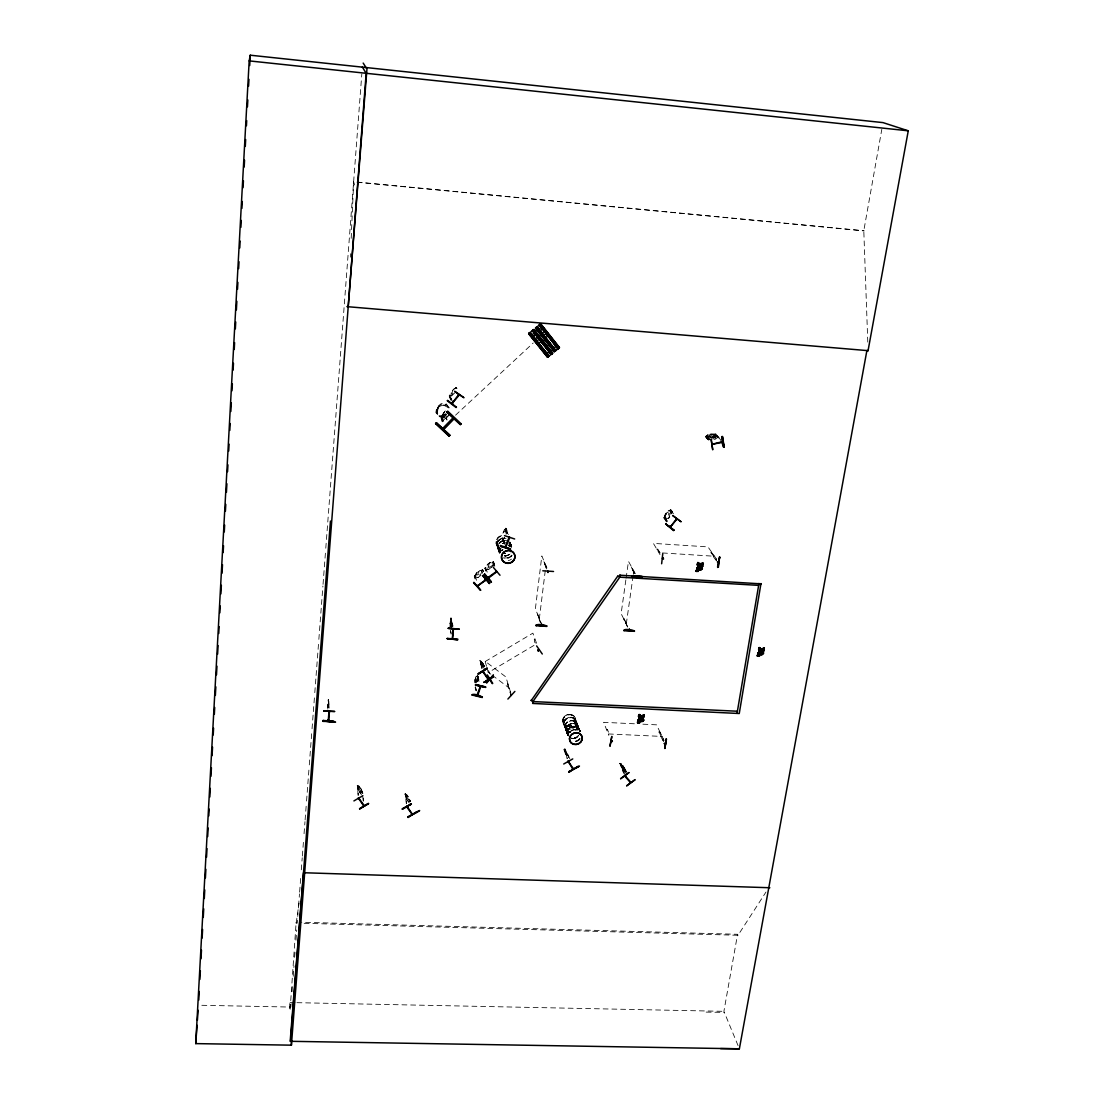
<?xml version="1.0" encoding="UTF-8"?>
<svg xmlns="http://www.w3.org/2000/svg" width="1104" height="1104" viewBox="0 0 1104 1104"><rect width="100%" height="100%" fill="white"/><g stroke="black" fill="none" stroke-linecap="round" stroke-linejoin="round"><path stroke-width="0.75" stroke-dasharray="5 3.75" d="M328.054 707.554L328.55 701.219M451.37 621.248L451.122 626.589M475.203 682.81L475.106 679.526L474.582 684.328M328.481 703.634L328.233 706.795L328.15 703.331M327.805 709.141L328.192 700.902M327.957 707.54L327.929 704.159M328.688 701.357L328.564 706.45L328.799 701.454M328.647 702.613L328.302 709.72M350.368 257.149L350.506 253.727M351.182 238.34L353.666 181.912M437.17 409.86L436.949 413.31L438.454 416.153L442.87 417.905L446.706 416.277L442.856 417.064L438.895 415.477L437.557 412.896L437.708 409.791C439.033 405.182 446.044 402.863 449.038 407.914M437.708 409.846L437.529 412.979M290.145 1009.291L296.148 922.088L296.176 923.11L297.252 923.137L298.039 912.815M291.125 1003.633L290.863 1007.069L200.183 1005.261M292.036 991.654L292.56 984.796M293.209 976.226L293.995 965.959M294.644 957.389L295.292 948.819M295.955 940.263L296.728 929.982M298.563 905.929L299.474 893.895M299.612 892.17L300.785 876.7M301.309 869.814L302.22 857.78M302.358 856.055L303.531 840.586M304.055 833.699L304.98 821.666M305.104 819.941L306.415 802.746M306.553 801.035L307.726 785.551M307.85 783.826L309.161 766.631M309.299 764.906L311.908 730.517M312.046 728.792L313.219 713.322M313.357 711.597L314.668 694.402M314.792 692.677L315.965 677.207M316.103 675.482L318.725 641.093M318.849 639.368L322.906 586.058M323.044 584.333L325.652 549.944M325.79 548.219L361.822 73.899M623.001 766.838L625.071 770.702L623.47 767.377M329.13 708.064L328.564 699.522L328.951 707.264M328.495 700.543L328.564 699.66M452.53 626.865C448.417 608.497 453.496 622.601 451.315 628.259L451.688 624.905L450.446 619.896L451.136 618.24L452.999 625.982M451.081 618.406L450.611 619.289M478.129 676.78L476.528 684.866M478.239 676.807L477.549 681.692M474.872 682.755L475.244 679.553M450.004 628.107L451.246 618.254M450.101 626.506L451.053 619.993M446.251 418.637L446.154 417.533L447.12 419.948M446.554 419.893L446.292 417.685M539.304 619.027L545.887 565.524M477.59 678.008L476.514 683.183M546.452 568.905L543.913 561.701L546.811 568.919M540.132 622.145L537.51 614.045L541.167 622.711M537.869 614.059L537.4 614.928M625.858 579.917L621.124 613.672L627.872 627.1M626.092 578.22L628.466 561.343L635.435 573.887M626.285 623.967L633.103 575.929M633.337 574.273L633.806 570.961M296.176 923.11L298.121 909.668M298.37 907.985L299.35 901.278M607.435 729.399L606.482 729.675L607.435 729.399L609.753 735.43M634.179 573.418L631.336 567.125L634.552 573.445M627.5 627.072L624.022 618.985L627.997 626.203M624.381 618.999L623.884 619.868M505.867 529.064C506.681 528.14 502.831 530.058 505.563 529.865L505.453 533.991M657.722 549.447L656.839 549.019L660.137 553.38M506.156 532.777L506.681 529.575M506.046 534.35L506.639 529.672M663.007 740.66C656.135 728.005 660.054 729.785 663.904 740.701M716.413 560.708C709.403 552 709.596 548.467 716.441 559.466M738.065 1045.626L723.907 1011.333L737.569 934.288L299.598 922.185M867.785 342.102L863.797 230.722L881.806 129.375M449.052 407.721L446.32 403.926L441.2 403.622L436.825 407.155L435.845 412.523L438.923 416.732L445.864 416.429M437.598 407.528L436.715 412.289L439.433 416.001L445.685 416.029M452.971 390.485L451.812 393.397L452.957 393.397M710.038 437.239L711.473 435.666L713.984 437.032L713.267 437.764M489.32 563.495L488.12 566.932L490.894 564.806L489.251 563.413M496.952 542.312L497.2 542.105M497.035 541.76L498.139 540.684M496.814 543.899L497.297 542.147M497.228 541.981L497.876 541.747L496.979 542.23M497.752 546.494L498.235 544.755A6.721 6.293 -20.3 0 0 500.54 552.014M498.635 549.005L499.022 547.225M500.567 549.309L499.436 549.516L500.043 548.716M499.436 549.199L499.532 553.104M509.054 544.12L509.468 542.464M478.75 571.61L477.508 575.06L480.281 572.935L478.667 571.527M621.152 763.692L621.607 765.941L625.471 770.495L623.139 766.038L619.979 763.278L623.47 772.841M563.15 718.469C559.535 728.047 576.937 728.599 575.501 719.077M563.468 720.498L564.53 720.291L563.495 720.429M563.771 720.664L564.185 720.401M564.158 721.298L563.744 722.816L565.027 719.863M564.903 726.032L565.386 724.417M568.422 724.845C565.207 727.094 565.096 732.421 568.574 734.477M566.407 727.453L566.021 730.682M566.849 729.758L567.428 729.468M567.553 730.406L567.539 735.126M568.256 735.305L568.739 733.677A6.5 5.796 -20.2 0 0 568.312 735.098M572.921 720.691L574.549 720.719L573.28 720.07M567.401 758.476L564.144 749.257L565.11 750.568C576.909 771.82 556.568 732.545 568.877 757.068L568.201 756.53M576.122 725.135L576.605 723.534M577.82 726.749L576.329 729.827L577.985 729.868M578.151 730.089L577.171 729.109M671.011 514.036C676.448 503.438 663.545 526.47 670.652 515.499M442.111 421.3C443.118 423.315 444.07 416.07 440.579 416.732L442.442 421.562L448.252 415.684M442.124 421.659L448.983 414.386M664.139 518.19L665.464 513.953M507.509 533.825L505.729 528.14L506.75 529.713M491.763 567.166L494.081 563.426L493.557 561.895L490.135 562.447L487.333 564.724L486.519 567.304L486.892 568.463L490.907 566.559L492.467 564.199L492.08 563.04C488.548 561.094 486.409 566.38 484.946 568.353M407.348 795.515C406.093 798.882 411.033 801.821 407.845 796.412M502.955 533.177L504.266 529.892M503.603 532.321L504.017 531.259L505.163 532.114M504.266 543.996L502.265 536.792M359.752 787.221L359.421 788.987L361.215 791.513L360.249 788.118M450.225 395.384L449.176 395.894L450.846 400.435M455.648 388.498L456.297 387.614C458.284 389.864 454.765 386.552 455.855 388.373M449.328 414.856L442.483 421.838L440.772 417.064L445.492 410.633M563.123 718.456C565.165 713.046 574.466 712.949 575.501 719.063L575.018 717.614L575.902 720.263M563.468 720.112L564.185 719.78M565.331 724.486L567.346 721.878M566.435 727.577L568.463 724.969L571.568 723.562M573.238 720.567L573.597 720.098M567.497 730.475L569.54 727.853M574.715 720.953L573.155 721.257M575.322 726.487L576.178 725.08M437.101 409.957L438.895 406.907L443.656 404.837M492.467 565.938L494.012 563.344L493.488 561.812L490.093 562.516M474.416 576.564L476.749 572.755M474.996 578.041L474.513 576.509L479.619 570.644C488.244 569.029 474.32 570.74 475.921 575.432L476.279 576.605L480.268 574.715L481.841 572.341L481.468 571.168L479.591 570.713M450.667 625.609L450.266 621.262M304.138 923.317L738.024 935.267L765.997 892.032M667.327 521.198L664.815 517.183L664.139 518.038L666.706 521.944M446.071 415.808L446.54 416.443M485.829 567.691L484.835 568.008L485.76 570.851M454.903 392.776L449.866 397.33M671.991 511.318L670.956 509.841L667.699 511.262L663.863 517.817L664.801 517.403M666.43 513.291L667.175 512.394L669.134 513.346L668.017 515.678L666.885 516.037L666.333 513.236M671.701 513.07L669.962 510.503C671.715 508.889 663.049 513.167 665.353 516.755L666.057 517.817L669.617 515.085L670.556 512.422L669.852 511.359L667.796 511.331M670.859 509.965L670.335 510.766M441.545 416.318L440.855 416.981M507.357 683.693L510.241 693.077M496.828 541.54L497.752 541.484M498.083 540.712L502.527 537.965A6.803 6.376 -20.3 0 0 501.133 550.372A6.803 6.376 -20.3 0 1 502.582 538.103M499.022 543.306L503.493 540.532L506.943 540.767A6.831 6.403 -20.3 0 0 499.049 543.306A6.831 6.403 -20.3 0 1 505.315 540.574M501.754 550.813L503.01 549.502A6.914 6.472 -20.3 0 0 501.823 550.937M503.879 558.058L509.137 557.741L511.897 555.505M510.655 556.789L511.911 555.505M444.746 411.53L440.855 417.133L441.352 418.264M445.519 413.752L443.642 415.021L443.877 412.496M446.14 413.959L442.525 416.677L442.925 413.213M446.747 414.193L444.181 416.87L446.016 415.159M448.79 407.887L446.057 404.588M565 719.877L566.186 718.69A6.389 5.727 -20.2 0 1 576.329 721.699A6.389 5.727 -20.2 0 1 567.704 728.433A6.389 5.727 -20.2 0 1 566.186 718.58M567.125 729.233L567.815 729.178M504.376 530.017L506.198 528.264L508.461 534.502M504.735 537.565C499.339 540.16 503.907 537.965 504.611 544.12M502.872 539.414L504.721 537.662M455.538 415.187L533.177 343.027M484.753 666.733C478.487 656.756 479.798 659.792 484.021 667.451M709.555 438.178L706.436 437.902L711.073 438.454L714.619 437.598L717.103 435.68L710.41 434.424M718.055 436.949L715.654 439.061L712.135 439.875M706.588 438.122L709.03 436.135L712.494 435.211L716.068 437.032L712.052 438.812M720.774 440.041L715.861 434.369L714.868 434.59L715.82 434.01L707.954 434.769L705.401 436.77L707.94 434.659L711.418 433.858L716.013 434.438M437.584 407.542L441.503 404.395L446.071 404.671M475.106 579.007L474.237 576.136L474.996 575.543L475.341 579.269M482.683 573.211L481.772 570.368L482.531 569.774L482.158 570.492M493.819 566.449L492.37 562.226L493.46 561.977M485.981 571.113L485.042 568.298L485.857 567.787M480.985 575.239L478.156 577.447L474.899 578.137L478.184 577.378M491.694 567.07L488.81 569.291L485.443 569.912L488.879 569.374L485.608 569.912M620.683 765.265L622.035 765.527L626.796 772.11M625.54 771.793L620.931 765.224M621.856 764.824L622.394 767.873L625.471 772.069M622.504 765.583L625.664 770.978M621.552 767.128L626.341 773.738L624.326 771.379M625.816 770.316L623.153 766.024L619.882 763.347L621.207 763.775M620.765 765.196L624.271 768.77L624.022 767.873M625.209 769.612L626.63 772.082M443.642 405.14L448.679 407.818M452.792 394.514L451.012 395.687L451.288 392.168L449.356 396.253M453.592 389.243L456.38 387.504L456.835 388.677M456.476 387.587C455.441 388.015 449.659 391.727 452.019 392.362M481.799 668.5L479.992 660.289M482.186 667.451L480.53 660.965L479.605 660.565M481.91 662.331L483.869 666.292L482.517 663.2M484.559 666.816L483.166 663.808L485.387 668.182M480.406 661.917L482.779 666.347M568.491 724.997L571.582 723.589M485.18 661.531L532.887 633.158L536.737 643.77L488.313 672.543M534.212 639.754C536.116 638.623 532.652 641.272 535.468 643.025M362.802 793.196L360.953 788.656L357.461 785.455L358.358 795.225M358.055 795.404L357.53 785.565L358.4 794.507M359.035 786.2L357.365 785.524L358.027 786.145M360.856 788.711L359.007 786.103L358.565 788.325L359.89 791.223L362.167 793.39L360.953 788.656L362.871 793.279M361.45 794.742L359.587 792.12L361.546 794.673M406.327 803.767L405.278 793.886L408.508 796.922L410.495 801.545M406.645 794.494L405.127 793.845L406.645 803.588M405.43 795.846L405.278 793.886M408.397 796.991L406.603 794.397L406.382 796.646L409.888 801.67L408.48 796.936M409.336 803.036L407.514 800.428L409.432 802.981M410.591 801.49L410.122 800.717M563.909 749.561L567.097 758.655M564.903 751.106L568.933 758.227M564.862 751.231L567.249 755.591M565.8 751.106L567.87 755.219L566.352 751.962M568.339 756.433L569.857 758.779M706.256 436.48L709.361 439.847M709.279 437.06L712.204 437.322L714.067 436.025L713.005 437.377L715.792 437.888L714.868 438.122M566.6 715.019L568.215 714.509M501.685 535.661C496.165 536.337 493.764 544.355 498.732 547.391M502.651 543.458L504.418 543.016A6.762 6.334 -20.3 0 0 502.734 543.651A6.734 6.307 -20.3 0 1 504.431 543.154A6.776 6.348 -20.3 0 0 502.762 543.748M500.181 549.682L500.83 548.122A6.776 6.334 -20.3 0 0 499.615 552.856M506.474 555.74L509.717 554.249A6.776 6.348 -20.3 0 1 504.763 555.864L506.515 555.823L504.735 555.961A6.721 6.293 -20.3 0 0 509.703 554.387M624.45 769.723L622.145 766.259L625.582 771.806M710.976 437.543L714.992 435.79L711.418 433.858M705.525 436.756L706.422 436.066L709.32 439.489M705.525 436.632L706.422 436.066M571.527 723.424L574.922 723.713L577.571 725.273M504.376 542.92L506.17 542.809M706.146 1012.106L724.334 1012.368M290.048 1002.542L295.21 1002.653M296.935 1002.68L723.907 1011.333M634.358 723.782L603.64 722.32L608.828 735.374M642.887 724.183L656.549 724.831L663.959 740.384M608.428 733.953L662.083 736.437M658.936 732.118L659.833 732.159M662.469 552.952L714.509 556.25M450.142 622.339L450.487 624.878M449.949 623.236L450.984 626.906M710.948 552.828L711.873 552.897M357.034 182.05L863.797 230.722M357.103 182.243L864.225 230.943M712.149 439.709L707.609 439.24M572.107 720.36L575.239 721.312M574.342 726.322L577.489 727.288L575.957 726.598M575.557 729.578L577.226 729.868A6.596 5.893 -20.2 0 0 570.74 731.138A6.5 5.796 -20.2 0 1 577.102 729.772M567.787 728.875A6.5 5.824 -20.2 0 1 566.255 718.87A6.5 5.824 -20.2 0 1 576.564 722.03A6.5 5.824 -20.2 0 1 567.787 728.875L566.393 728.226L569.429 729.164M568.974 732.118L570.616 732.394A6.431 5.755 -20.2 0 1 565.386 725.342A6.431 5.755 -20.2 0 1 574.342 721.271A6.431 5.755 -20.2 0 1 576.523 729.813L576.661 729.703M569.885 714.385L571.499 714.661M570.92 717.172L574.039 718.124M477.232 676.683L476.141 676.462M569.002 732.118L565.386 729.123L564.972 725.88M574.094 720.001L574.853 720.788M574.936 723.713L578.496 726.708M508.834 545.597L510.407 546.356M499.588 549.778L501.216 550.523M564.241 749.202L565.234 749.892M488.189 672.184L490.825 674.171M492.149 675.179L509.303 688.123M669.962 510.503L671.977 513.291M565.096 727.205L566.421 728.267M567.318 733.332L568.532 734.353A6.431 5.755 -20.2 0 1 566.807 727.108A6.431 5.755 -20.2 0 1 574.328 723.686A6.431 5.755 -20.2 0 1 578.772 729.675M577.392 727.232L578.717 728.309M572.976 715.323L574.163 716.33M573.942 718.097L575.253 719.146M570.492 731.938A6.417 5.755 -20.2 0 1 565.372 724.321A6.417 5.755 -20.2 0 1 575.074 721.216L576.467 722.333A6.403 5.727 -20.2 0 1 567.898 728.971A6.403 5.727 -20.2 0 1 566.38 719.118A6.403 5.727 -20.2 0 1 576.536 722.223M498.304 548.647L499.712 549.806M499.243 551.269L500.664 552.428A6.831 6.403 -20.3 0 1 498.249 544.948M509.482 543.899L511.745 546.563M444.208 416.801L441.255 418.181M625.375 769.626L625.747 770.247M715.82 434.01L720.719 439.682M714.854 434.217L721.726 442.166M621.952 765.596L624.022 767.887M619.689 763.664L620.614 763.968L619.979 763.457L623.746 772.634M708.064 437.308L707.264 436.37L707.857 434.645M709.127 438.564L708.326 437.626L709.237 434.562M705.47 436.273L709.361 441.2M705.387 436.66L707.636 439.351M357.144 785.827L358.013 786.117L358.703 794.328M481.206 661.172L483.097 663.863M479.909 660.371L480.406 661.089M482.669 666.402L484.67 669.052M410.081 800.635L410.426 801.463M405.196 793.969L405.679 794.659L404.892 794.149M716.496 559.107L707.981 546.894L653.389 543.375L659.999 554.622M711.004 552.483L716.468 560.363M670.583 509.758L673.481 513.829M565.262 727.315L563.758 724.431M566.421 730.531L565.579 729.275L567.594 734.781M563.206 722.996L564.061 724.265M575.087 719.035L576.55 723.686L576.523 722.168M576.481 722.361L577.751 726.887M576.288 722.223L577.144 723.493L576.095 720.802M577.585 725.287L578.965 729.758M578.537 728.185L580.069 731.11M498.47 548.729L496.897 543.761M498.304 549.847L499.408 551.351M664.484 517.072L668.762 523.586M663.863 517.817L666.43 521.723M496.552 544.865L497.476 546.259M509.882 542.657L511.304 545.693M623.153 766.024L626.548 772.151M564.724 749.892L567.332 757.661M657.777 549.088L660.192 553.021M631.336 567.125L635.062 573.859M405.817 794.549L406.893 802.677M624.022 618.985L627.638 626.175M658.991 731.8L663.725 741.75M737.569 934.288L738.024 935.267M405.527 795.791L407.514 800.428M359.587 792.12L357.461 785.455M546.935 568.008L541.829 555.919L535.385 608.732L540.808 622.684M543.913 561.701L546.563 567.98M624.284 773.269L619.979 763.278L625.264 776.54M505.729 528.14L508.116 534.391M505.37 529.023L508.351 536.848M510.738 544.369L511.552 546.466A6.762 6.334 -20.3 0 0 509.413 544.065A6.734 6.307 -20.3 0 1 511.566 546.59A6.734 6.307 -20.3 0 0 509.399 544.093M577.309 723.989L579.379 729.427M579.572 729.979L580.097 731.331M452.916 402.905L450.101 395.342L449.48 396.129L451.15 400.669M449.797 395.108L451.481 399.648M503.203 538.49L504.97 543.237M502.858 538.366L504.611 543.113M563.316 722.885L564.268 725.563M564.448 726.101L565.427 728.778M496.648 544.783L497.435 546.935M497.573 547.377L498.373 549.544M498.511 549.999L499.408 552.428A6.721 6.293 -20.3 0 1 499.312 547.57M446.333 417.754L446.609 418.526M494.813 566.131L493.364 561.908L492.605 562.502L493.557 565.317M493.143 561.646L494.578 565.855M441.269 416.015L442.911 420.859M485.594 567.428L488.147 574.784M483.442 571.582L482.876 569.94L483.276 571.555M498.29 549.833L497.821 546.356M498.649 550.606L499.187 552.331M474.996 575.543L477.425 582.981M510.835 693.091L505.88 676.945L485.056 661.186L486.519 666.25M507.592 683.431L510.586 693.353M353.611 181.718L354.605 184.989M488.589 670.501L489.652 673.868M486.85 667.465L488.644 674.061M482.117 668.306L479.923 660.178L481.868 667.644M477.618 675.124L479.798 683.224M477.701 676.683L479.44 683.141M477.342 675.993L479.081 682.465M476.983 675.91L478.722 682.382M475.382 686.647L476.238 689.903M475.451 687.571L476.307 690.828M475.106 687.488L475.962 690.745M450.708 618.392L452.888 626.893M450.487 630.246L451.26 633.31M450.391 631.143L451.15 634.22M706.546 437.874L709.003 436.011L711.045 436.77L712.908 435.79C710.7 434.741 722.389 434.99 714.633 437.708M363.299 798.013L363.616 801.228M362.636 795.708L363.285 802.139M450.073 623.236L450.308 626.479M328.192 699.646L328.757 708.037M498.622 548.909L498.691 550.717M510.324 543.127L509.869 546.563A6.803 6.376 -20.3 0 0 509.8 541.581M510.255 543.306L510.283 544.962M289.69 1003.605L289.8 1012.175M567.139 731.883L567.139 733.415M563.813 722.678L563.758 724.403M500.678 552.469A6.734 6.32 -20.3 0 1 498.387 545.128M499.229 543.637A6.734 6.32 -20.3 0 1 507.053 541.139M508.585 541.885A6.734 6.32 -20.3 0 1 511.249 545.942M509.869 542.768A6.831 6.403 -20.3 0 1 511.276 545.776M504.721 555.712A6.734 6.307 -20.3 0 0 509.62 554.153A6.734 6.307 -20.3 0 1 504.735 555.74A6.762 6.334 -20.3 0 0 510.862 552.938M499.325 552.193A6.734 6.307 -20.3 0 1 499.201 547.336A6.762 6.334 -20.3 0 0 499.298 552.207A6.734 6.307 -20.3 0 1 499.215 547.349M502.748 543.665A6.734 6.307 -20.3 0 1 504.418 543.127M511.097 547.156A6.721 6.293 -20.3 0 0 509.675 542.561L510.6 543.955L510.172 542.851A6.693 6.279 -20.3 0 1 509.703 546.176M499.077 543.209A6.721 6.293 -20.3 0 1 506.888 540.725M509.758 541.774A6.693 6.279 -20.3 0 1 509.869 546.618M501.271 550.565A6.693 6.279 -20.3 0 1 497.476 542.533A6.693 6.279 -20.3 0 1 506.074 538.573M509.813 542.644A6.831 6.403 -20.3 0 1 511.262 547.322M500.526 552.248A6.831 6.403 -20.3 0 1 498.194 544.81M498.801 547.239A6.693 6.279 -20.3 0 1 501.699 535.757M502.803 550.454A6.693 6.279 -20.3 0 1 502.499 537.924M510.241 543.044A6.803 6.376 -20.3 0 1 509.855 546.37M509.372 542.616A6.665 6.265 -20.3 0 1 508.972 544.231M498.884 547.432A6.665 6.265 -20.3 0 1 501.782 535.992M509.482 544.341A6.721 6.293 -20.3 0 1 511.635 546.811M499.325 552.317A6.776 6.348 -20.3 0 1 499.215 547.432M509.468 544.162A6.776 6.348 -20.3 0 1 511.635 546.659M511.856 555.616A6.776 6.348 -20.3 0 1 504.004 558.113M499.781 553.311A6.776 6.348 -20.3 0 1 500.995 548.495M508.875 545.997A6.776 6.348 -20.3 0 1 510.407 546.728M511.69 555.16A6.776 6.334 -20.3 0 1 503.838 557.658M511.483 559.107A6.817 6.376 -20.3 0 1 508.282 560.57M570.602 732.38A6.527 5.837 -20.2 0 1 565.22 725.135A6.527 5.837 -20.2 0 1 574.315 720.995A6.527 5.837 -20.2 0 1 576.536 729.689M568.574 734.063A6.417 5.741 -20.2 0 1 566.738 726.901A6.417 5.741 -20.2 0 1 574.246 723.493A6.417 5.741 -20.2 0 1 578.675 729.468M575.074 721.216A6.417 5.755 -20.2 0 1 575.156 730.434M570.547 732.214A6.527 5.837 -20.2 0 1 565.165 724.969A6.527 5.837 -20.2 0 1 574.259 720.829A6.527 5.837 -20.2 0 1 576.467 729.523M580.014 738.99A6.596 5.893 -20.2 0 1 574.025 741.709M568.339 735.443A6.596 5.893 -20.2 0 1 568.767 733.912M570.809 731.303A6.596 5.893 -20.2 0 1 577.268 730.048M568.753 734.546A6.417 5.741 -20.2 0 1 566.918 727.384A6.417 5.741 -20.2 0 1 574.425 723.962A6.417 5.741 -20.2 0 1 578.869 729.951M571.168 738.134A6.569 5.879 -20.2 0 0 577.599 736.879A6.472 5.782 -20.2 0 1 571.279 738.231A6.486 5.796 -20.2 0 0 577.613 737.017M567.635 735.181A6.569 5.879 -20.2 0 1 571.872 726.846A6.569 5.879 -20.2 0 1 580.042 731.207M579.807 738.576A6.5 5.796 -20.2 0 1 573.901 741.253M567.787 735.333A6.472 5.782 -20.2 0 1 571.969 727.122A6.486 5.796 -20.2 0 1 580.028 731.414A6.472 5.782 -20.2 0 0 571.969 727.122A6.486 5.796 -20.2 0 0 567.773 735.333M579.959 738.811A6.596 5.893 -20.2 0 1 573.956 741.543M568.284 735.278A6.596 5.893 -20.2 0 1 568.712 733.746M578.717 735.526A6.569 5.879 -20.2 0 1 572.755 738.245M567.566 735.016A6.569 5.879 -20.2 0 1 571.817 726.667A6.569 5.879 -20.2 0 1 579.973 731.041M578.565 735.292A6.472 5.782 -20.2 0 1 572.7 737.955M568.436 736.037A6.472 5.782 -20.2 0 1 570.975 726.874A6.472 5.782 -20.2 0 1 579.807 730.876M476.928 679.015L475.907 682.079C475.686 681.223 474.955 676.614 476.721 678.242L476.928 679.015M328.564 699.522L328.192 700.999L328.688 699.522M476.155 676.366L475.106 679.526L476.155 676.366M668.237 518.149L664.981 519.556L668.32 518.218M505.618 553.366L503.838 553.477A6.734 6.32 -20.3 0 0 505.66 553.421M510.31 546.342L508.751 545.597A6.776 6.334 -20.3 0 1 510.241 546.287M566.725 725.742A6.362 5.699 -20.2 0 0 575.308 719.035A6.362 5.699 -20.2 0 0 565.22 715.944A6.362 5.699 -20.2 0 0 566.725 725.742M566.835 726.004A6.348 5.686 -20.2 0 0 575.405 719.311A6.348 5.686 -20.2 0 0 565.331 716.22A6.348 5.686 -20.2 0 0 566.835 726.004"/><path stroke-width="1.5" d="M322.975 721.367C345.193 721.878 333.27 723.272 323.003 720.581M323.003 720.636C356.081 723.037 300.964 718.414 333.753 721.864M629.114 630.315L629.294 629.349M642.997 719.753C643.37 721.878 638.885 721.561 638.595 719.794M636.58 576.454L636.608 577.93L637.201 576.868M701.799 568.091L701.233 569.319L698.404 569.098M472.139 695.106C471.946 692.719 483.097 696.307 482.269 697.521L472.139 695.023M638.084 720.401L639.257 718.442L643.466 719.27M510.434 549.516L500.25 546.204L510.655 549.005L500.402 545.459M639.299 716.441L639.851 714.633L639.092 714.592C636.194 718.939 644.129 716.386 639.326 717.421M643.715 720.277L642.721 718.607M478.322 585.52L477.549 586.528L477.218 585.644M487.858 577.64L489.169 577.544L488.203 578.275M643.577 715.654C642.431 718.58 641.079 715.406 639.175 716.192M495.779 571.955L496.51 571.472L487.94 577.571M696.79 568.67L697.99 566.642L702.047 567.263M362.333 67.054L366.169 73.306L291.415 1045.171L195.739 1043.611L249.173 60.886L250.263 55.2L883.007 122.613L908.261 130.81L868.034 350.81L866.861 350.713M198.761 1000.072L199.231 991.461M199.879 979.414L200.348 970.816M201.011 958.769L201.48 950.158M202.129 938.11L202.598 929.499M203.26 917.452L203.729 908.854M204.295 898.532L204.764 889.921M205.413 877.873L205.882 869.262M206.545 857.215L207.014 848.617M207.676 836.57L208.145 827.959M208.794 815.911L209.167 809.025M209.829 796.978L210.298 788.38M210.961 776.333L211.43 767.722M212.078 755.674L212.548 747.077M213.21 735.029L213.583 728.143M214.328 714.371L214.714 707.485M215.363 695.437L215.832 686.84M216.494 674.792L216.964 666.181M217.612 654.134L218.081 645.523M218.744 633.475L219.116 626.589M219.862 612.83L220.248 605.944M220.897 593.897L221.366 585.286M222.028 573.238L222.497 564.641M223.146 552.593L223.532 545.707M224.278 531.935L224.65 525.049M225.409 511.29L225.782 504.404M226.43 492.356L226.9 483.745M227.562 471.698L227.935 464.812M228.694 451.053L229.066 444.167M229.811 430.394L230.184 423.508M230.846 411.461L231.316 402.85M231.978 390.802L232.351 383.93M233.096 370.157L233.468 363.271M234.227 349.499L234.6 342.613M235.345 328.854L235.732 321.968M236.38 309.92L236.849 301.309M237.512 289.262L237.884 282.376M238.63 268.617L239.016 261.731M239.761 247.958L240.134 241.072M240.893 227.314L241.265 220.427M241.914 208.38L242.3 201.494M243.046 187.721L243.418 180.835M244.177 167.063L244.55 160.19M245.295 146.418L245.668 139.532M246.427 125.759L246.703 120.598M247.448 106.826L247.834 99.953M248.579 86.181L248.952 79.295M249.711 65.522L250.263 55.2M624.008 630.646L634.441 631.322C635.2 630.205 623.249 628.079 624.022 630.688M624.064 630.246L634.483 630.839M536.171 625.72L546.77 626.41C547.543 625.306 535.468 623.125 536.185 625.761M447.079 638.664L457.774 639.809L447.051 638.471L457.774 639.05M757.924 652.892L758.282 654.148M195.739 1043.611L197.05 1025.257M197.409 1020.248L198.113 1010.243M330.455 521.06L290.573 1041.307L739.376 1048.8L866.888 350.561L868.061 350.658L346.904 306.636M290.186 1041.307L303.503 872.726L769.847 887.74M348.188 306.733L366.956 69L363.175 63.08M323.789 711.059L334.581 711.556M328.274 719.656L328.219 721.078L329.006 711.293M329.337 711.763L328.854 712.356L328.868 711.5M328.675 720.884L329.434 711.349L329.337 712.273M328.261 720.112L328.564 720.65M644.212 715.709L643.618 717.531A1.725 1.532 -24 0 1 642.694 717.917L641.438 717.434M673.978 530.196L665.712 523.889L673.592 530.651L673.84 530.003M323.789 710.921L334.595 711.39M452.254 638.788L453.399 628.894L452.64 638.333M458.96 629.239L448.169 628.3L458.905 628.963M760.973 583.547L739.252 713.515L532.666 703.441L532.777 701.206M548.053 571.375L547.915 572.521L547.763 571.223M541.581 625.154L541.346 624.133M541.788 625.416L541.719 624.146M531.079 700.253L532.901 701.564L619.772 577.185L619.882 574.908M637.532 722.996L637.532 722.002C643.618 722.761 633.724 722.941 639.644 722.954M631.695 576.467L642.307 576.619L631.695 576.343M610.015 746.042L611.823 736.396L610.043 746.014M611.119 740.756L611.45 741.626L611.354 740.66M639.313 716.11L639.851 714.633M640.9 715.571L640.499 716.896L639.271 716.496M641.507 715.599L642.004 716.965L643.563 716.013M643.287 714.702C645.398 715.088 642.252 714.247 643.632 715.53M636.594 577.723L636.939 576.467M629.515 630.37L629.446 629.087M662.773 553.573L661.641 563.771M663.242 558.665L663.311 558.155M696.044 571.223L696.169 570.423C702.448 571.196 692.222 571.417 698.335 571.403M696.169 571.417L696.169 570.423M698.584 565.593C710.41 559.3 693.974 570.768 697.852 562.543C696.196 568.353 709.168 560.97 697.963 564.254M698.087 564.089L698.639 562.598M702.406 562.723L703.317 562.971L702.793 566.269L702.02 566.035L702.434 563.399M702.158 566.228L702.572 563.606M666.264 738.88L664.843 748.512L666.305 738.893M718.138 562.129C717.214 561.908 718.221 563.054 718.235 561.619M719.435 557.023L718.359 567.346M757.261 655.928L757.399 655.169C763.513 655.942 753.563 656.121 759.524 656.121M757.413 656.149L757.399 655.169M764.313 647.786L760.118 650.049L759.235 648.89L759.911 647.662L759.152 647.62C756.212 654.203 766.576 645.44 763.306 651.153L764.313 647.786L760.408 649.787L759.221 649.249M759.373 649.124L759.911 647.662M763.306 651.153L763.582 648.407M508.944 538.407L509.565 537.179M490.079 679.098L490.783 678.629M458.96 629.101L448.155 628.355M538.918 650.008L538.034 650.629L538.669 649.649M452.916 402.615L452.267 403.691L452.336 402.408M458.188 395.715L459.209 395.053L458.119 395.508M638.678 716.137L639.092 714.592M542.809 570.796L553.532 571.486M482.393 697.093L472.277 694.623M644.184 716.082L643.494 717.296A1.725 1.532 -24 0 1 642.583 717.669L641.645 717.559M505.936 547.211L505.825 546.176M676.807 518.549L670.28 527.132L669.617 526.456M676.076 519.391L676.973 519.128L676.448 518.425L676.255 519.818M638.098 720.015L639.368 718.676L642.376 718.704M643.604 720.664L643.535 719.311M696.803 568.256L697.7 567.001L700.626 566.794M702.406 568.408L700.709 570.119L696.734 568.822M624.698 776.043L630.218 782.294M625.154 776.498L625.388 775.739M630.66 782.087L625.002 775.684M541.664 624.947L541.222 624.229M642.224 577.047L631.585 576.26M642.293 576.633L631.75 575.929M763.485 653.195L761.843 654.879L758.144 653.927M447.23 400.724L456.09 407.528L456.421 406.879M638.705 720.043C640.803 716.275 646.019 722.416 639.326 720.664M447.534 400.352L456.407 407.1M701.799 568.367L699.384 569.209M475.589 684.59L485.774 687.005L475.603 684.563M483.152 671.508L488.41 678.85M490.411 678.781L490.148 678.974M484.297 574.563L484.697 573.997L491.404 582.07L484.297 574.535M712.08 444.277L722.554 441.628M363.644 805.699L358.248 798.04M722.389 442.097L722.306 441.572M449.093 436.135L435.625 423.481L449.093 436.149L449.977 435.252L436.301 422.722L449.839 435.28M363.244 805.051L363.561 804.871M358.565 797.861L364.085 805.437M473.92 582.47L480.654 590.295L473.561 582.76M407.638 807.355L406.755 806.886L411.93 814.007M412.013 814.49L411.93 813.579M505.839 547.267L509.662 537.634L509.027 537.234M504.473 535.619L514.657 538.987M568.256 760.973L568.919 762.215L568.105 761.608M568.422 761.429L573.487 769.143L572.962 768.37M475.465 684.977L485.608 687.406L475.438 685.101M477.107 585.865L478.377 585.92L477.963 585.203M495.779 572.148L496.469 571.044M458.878 394.459L451.991 403.333M489.9 679.374L490.01 678.546M697.852 562.543L697.438 564.779M702.31 568.808L700.571 569.912L697.562 569.595M643.494 720.415L641.935 721.712L638.512 721.022M670.763 526.442L670.252 525.849L670.832 526.456M759.152 647.62C757.123 651.208 762.174 651.526 763.733 648.628M758.186 652.726L759.869 651.664L762.809 651.94M763.388 653.582L761.691 654.644L758.407 654.175M477.646 695.782L480.695 686.495M721.726 442.166L721.464 441.876M673.826 530.017L665.684 523.945M638.774 719.794L643.039 719.78M531.203 700.612L617.909 575.86M540.712 323.927L559.424 347.65L540.712 323.927L535.495 328.109L554.36 351.679L535.523 328.095M547.529 357.268L552.69 353.142L533.894 329.544L528.678 333.712L547.584 357.241L528.706 333.698M548.191 356.744L549.074 356.012L529.851 332.621L529.271 333.242L548.108 356.813L529.382 333.146M552.11 353.625L533.301 330.027L532.611 330.441L551.117 354.412L552.359 353.335L551.724 353.942L532.915 330.344M554.318 351.707L559.466 347.608M537.055 326.853L555.809 350.52L537.082 326.825L536.365 327.391L555.271 350.934M557.934 348.836L558.9 348.064L540.118 324.41L539.428 324.824L557.934 348.836L539.456 324.866L558.514 348.381L559.148 347.774L540.298 324.121L558.803 348.133M532.39 330.772L551.489 354.039L532.611 330.441M533.894 329.544L552.676 353.17M529.837 332.718L548.647 356.275L529.851 332.621L528.954 333.422M454.696 391.451L463.956 397.744L454.779 391.313M459.209 395.053L452.171 403.415M670.183 527.146L676.973 519.018M477.356 586.058L485.939 579.559M493.419 675.206L486.491 682.99L493.253 675.11M514.878 691.408L507.895 699.053M643.315 720.746L639.34 721.354M435.556 423.591L436.439 422.694M453.868 418.623L443.491 429.221L442.773 428.559L453.137 417.919L454.034 418.747L443.642 429.346M461.21 423.77L460.34 424.681L446.816 412.068L447.7 411.157L461.127 423.826M480.544 590.129L473.92 582.443M484.642 574.259L491.404 582.07M496.717 571.9L496.22 571.099M528.968 333.325L547.777 356.978L548.495 356.495M549.019 356.081L530.155 332.539M536.489 327.308L535.813 327.764L554.567 351.417L555.864 350.451M536.668 327.019L555.519 350.644L536.737 327.032M539.083 650.463L538.821 649.676M680.837 521.64L672.695 515.513L681.03 521.709M447.023 411.806L460.465 424.488M487.333 674.958L492.757 683.404M530.9 335.754L535.399 332.138M537.717 330.151L542.216 326.522M532.183 337.369L536.682 333.739M539 331.766L543.499 328.136M540.905 334.167L545.404 330.551M534.101 339.77L538.6 336.14M535.813 341.881L540.298 338.279M542.616 336.292L547.115 332.677M544.52 338.693L549.019 335.078M537.717 344.282L542.216 340.667M545.887 354.522L550.372 350.92M552.676 348.947L557.161 345.359M483.097 575.488L489.734 583.354L483.069 575.474M477.425 586.072L485.953 580.042L485.608 579.352M496.841 571.734L488.299 578.206L487.968 577.42M620.614 778.665L628.825 772.552M626.658 785.758C632.247 781.66 642.556 774.277 626.727 785.827M510.71 694.651L511.235 695.382L510.959 694.388M529.575 332.994L548.453 356.537M551.144 354.398L532.432 330.731M486.988 668.224L477.963 673.868L487.195 668.403M487.237 668.444L478.28 674.323M483.386 671.687L483.552 672.074M492.895 676.531L484.007 682.451L493.019 676.835M492.977 676.738L483.938 682.369L493.226 677.125M542.285 654.01L536.627 645.909M353.915 800.924L362.885 795.694M358.703 798.772L359.159 798.509M359.6 808.901L368.557 803.684M368.488 803.615L359.531 808.832L368.446 803.339M402.38 809.273L411.337 803.933M411.378 804.195L402.132 808.956L411.295 803.891M407.818 816.85C424.433 809.301 422.584 807.397 408.149 817.512M407.859 817.112L416.774 811.744M563.716 763.996L572.755 758.917M573.045 768.508L572.824 768.826M568.726 771.655C587.08 763.099 578.303 765.113 569.084 772.317M568.808 771.917L577.737 766.549M493.336 567.387L500.002 575.239M482.572 575.626L489.362 583.602M712.715 449.687L711.155 439.254M538.366 650.863L538.021 650.021M490.424 679.415L490.645 678.173M480.35 686.274L477.052 695.106M722.057 436.88L724.183 447.189C720.857 447.051 721.85 422.887 723.589 447.313M722.747 442.318L711.887 444.346M665.353 744.082L664.567 743.944C663.573 742.33 665.891 745.6 665.215 743.171L665.436 743.558M722.596 436.742L724.155 447.175M611.533 741.101L612.334 741.239M720.608 1048.593L739.376 1048.8M532.901 701.564L737.403 711.224M639.202 714.84L639.961 714.868M665.519 743.654L664.36 743.503M611.464 741.571L611.989 741.17M759.29 647.841L760.063 647.882M763.154 650.918L763.913 651.181M620.048 575.212L761.194 583.864M618.074 576.164L619.772 577.185L758.641 585.368M536.227 625.223L546.839 625.858L536.171 625.071M697.99 562.75L698.777 562.792M702.02 566.035L702.793 566.269M719.56 557.175C717.338 575.543 716.455 565.317 720.07 557.244M663.573 558.983L662.345 558.196M700.792 567.539L697.852 567.649L698.17 569.222M573.045 769.322L567.953 761.153M249.173 60.886L908.261 130.81M639.713 722.499L637.532 722.002M757.551 655.39L759.607 655.652M696.293 570.63L698.418 570.92M666.485 739.114L664.787 748.277M698.542 569.305L697.507 568.767M511.124 695.354L511.345 694.54M538.214 650.905L538.048 650.063M701.054 566.697L702.31 567.525M698.39 565.745L697.397 564.848M701.012 567.415L701.937 568.284M701.468 567.732L697.99 567.332L697.48 568.795M638.995 721.45L637.974 720.167M412.385 813.745L412.468 814.435L406.99 806.237M763.168 652.147L759.221 651.539L758.117 653.858M639.188 717.559L638.54 716.496M328.192 720.94L328.15 719.753M697.314 569.595L696.652 568.463M763.016 651.912L763.664 653.016M442.856 428.628L453.316 418.126M620.683 778.762L628.921 772.676M711.128 439.102L712.687 449.535M712.784 443.67L712.867 444.194M712.039 443.836L712.37 444.705L711.832 443.987M552.276 353.418L533.48 329.723L552.014 353.694M539.497 324.838L558.182 348.547L539.428 324.824M758.972 583.423L737.099 713.06M488.23 679.581L482.517 671.191M417.077 812.365L416.732 811.661M717.379 561.674L717.669 562.433M486.919 675.441L492.287 683.652M578.054 767.17L577.696 766.48M663.407 558.279L662.593 558.113M636.442 576.647L636.332 577.351M612.058 740.701L612.389 741.571M624.933 775.284L625.609 776.402M458.146 395.177L458.422 395.743M509.179 537.165L505.232 546.673M452.295 403.36L451.84 403.015M573.459 769.24L572.948 768.453M572.479 768.177L572.948 769.309M484.863 579.793L485.18 580.594M489.872 678.739L490.148 679.622M644.06 714.688L644.308 715.571M407.197 806.334L407.666 807.562M329.351 710.879L329.42 712.204M328.964 710.866L328.909 712.384M328.647 719.67L328.606 720.981M291.346 1040.203L291.415 1045.171M762.905 652.892C758.558 657.018 757.399 649.042 763.057 653.113C759.69 657.128 756.502 649.897 762.905 652.892M554.995 351.155L536.199 327.529L554.884 351.251M505.784 563.054A6.817 6.376 -20.3 0 0 514.933 555.726A6.817 6.376 -20.3 0 0 504.017 552.138A6.817 6.376 -20.3 0 0 505.784 563.054M505.729 562.888A6.803 6.362 -20.3 0 0 514.864 555.574A6.803 6.362 -20.3 0 0 503.976 551.986A6.803 6.362 -20.3 0 0 505.729 562.888M573.487 744.303A6.514 5.81 -20.2 0 0 582.277 737.458A6.514 5.81 -20.2 0 0 571.969 734.326A6.514 5.81 -20.2 0 0 573.487 744.303M573.431 744.11A6.486 5.796 -20.2 0 0 582.194 737.279A6.486 5.796 -20.2 0 0 571.913 734.146A6.486 5.796 -20.2 0 0 573.431 744.11"/></g></svg>
